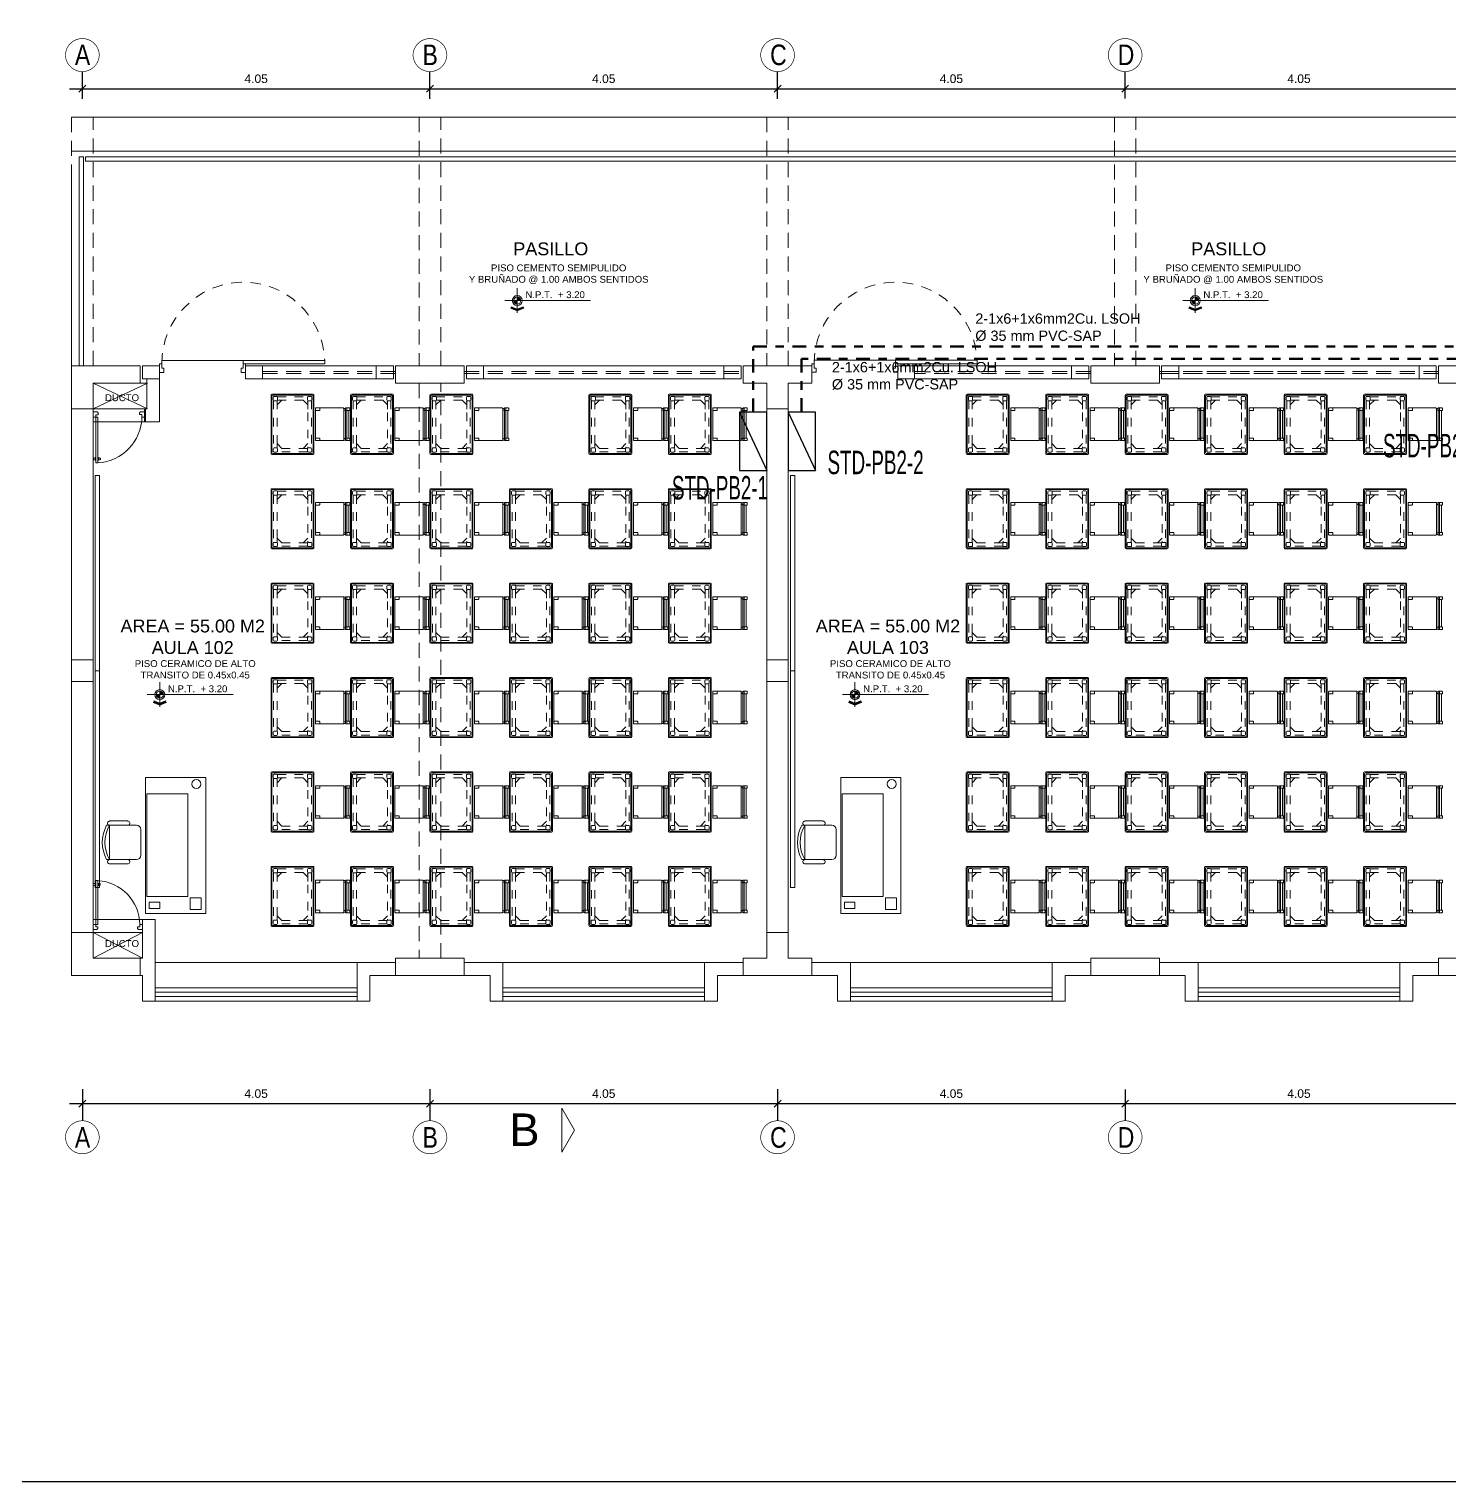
# Model space of a CAD drawing. Header units: millimetres. Extents: x 3354 to 3637, y 1117 to 1358.
# Drawn here: x 3433.26 to 3449.8, y 1209.98 to 1226.9 of the extents above; entities that cross this region are included whole.
import ezdxf

# ---------------------------------------------------------------- set-up
doc = ezdxf.new("R2010")
doc.units = ezdxf.units.MM
for name, pattern in [('ACAD_ISO03W100', [30, 12, -18]), ('ACAD_ISO07W100', [3, 0, -3]), ('DASHDOT2', [12.7, 6.35, -3.175, 0, -3.175]), ('DASHED2', [0.375, 0.25, -0.125]), ('TRAZOS2', [0.225, 0.15, -0.075])]:
    doc.linetypes.add(name, pattern=pattern)
for name, color, linetype, lineweight in [('ALIMENTADORES', 43, 'DASHDOT2', 50), ('CASCO', 252, 'Continuous', 9), ('MUEBLES ACTUAL', 35, 'Continuous', 5), ('MURO', 7, 'Continuous', 20), ('TABLERO', 122, 'Continuous', 25)]:
    doc.layers.add(name, color=color, linetype=linetype, lineweight=lineweight)
doc.layers.add('Efec-muebles', color=7, linetype='Continuous', lineweight=13, true_color=0x85826f)
doc.styles.add('1', font='arial.ttf')
doc.styles.add('2-SIETE', font='ARIALN.TTF', dxfattribs={"height": 0.07})
doc.styles.add('MARIA', font='arial.ttf', dxfattribs={"height": 0.12})
doc.styles.add('romans.shx', font='arial.ttf')
doc.styles.get("Standard").update_dxf_attribs({"font": 'arial.ttf'})
doc.styles.add('style1', font='arial.ttf')
doc.styles.add('style2', font='arial.ttf')
doc.dimstyles.new('Esc  1  50', dxfattribs={"dimtxt": 0.1, "dimasz": 0.08, "dimexe": 0.2, "dimexo": 0.15, "dimgap": 0.065, "dimtad": 1, "dimzin": 4, "dimdsep": 46, "dimtxsty": 'Standard', "dimblk": 'OBLIQUE', "dimcen": 0.12, "dimdle": 0.15, "dimadec": 0, "dimazin": 0, "dimtfac": 1, "dimtix": 1, "dimtmove": 0, "dimatfit": 3, "dimldrblk": 'OBLIQUE', "dimfxl": 1, "dimarcsym": 0})

# ---------------------------------------------------------------- blocks, each defined once
blk = doc.blocks.new('_Oblique')
at = {"color": 0, "linetype": 'ByBlock', "lineweight": -2}
blk.add_line((-0.5, -0.5), (0.5, 0.5), dxfattribs=at)
blk = doc.blocks.new('*D179')
at = {"layer": 'CASCO', "color": 0, "lineweight": -2, "transparency": 16777216}
for p, q in [((3433.876, 1214.553), (3433.876, 1214.185)), ((3437.926, 1214.553), (3437.926, 1214.185)), ((3433.726, 1214.385), (3438.076, 1214.385))]:
    blk.add_line(p, q, dxfattribs=at)
at = {"layer": 'Defpoints', "color": 0, "transparency": 16777216}
for p in [(3433.876, 1214.703), (3437.926, 1214.703), (3437.926, 1214.385)]:
    blk.add_point(p, dxfattribs=at)
at = {"layer": 'CASCO', "color": 0, "lineweight": -2, "transparency": 16777216, "xscale": 0.08, "yscale": 0.08, "zscale": 0.08, "rotation": 180}
blk.add_blockref('_Oblique', (3433.876, 1214.385), dxfattribs=at)
at = {"layer": 'CASCO', "color": 0, "lineweight": -2, "transparency": 16777216, "xscale": 0.08, "yscale": 0.08, "zscale": 0.08}
blk.add_blockref('_Oblique', (3437.926, 1214.385), dxfattribs=at)
at = {"layer": 'CASCO', "color": 0, "transparency": 16777216, "insert": (3435.901, 1214.501), "char_height": 0.1, "attachment_point": 5}
blk.add_mtext('4.05', dxfattribs=at)
blk = doc.blocks.new('*D180')
at = {"layer": 'CASCO', "color": 0, "lineweight": -2, "transparency": 16777216}
for p, q in [((3437.926, 1214.553), (3437.926, 1214.185)), ((3441.976, 1214.553), (3441.976, 1214.185)), ((3437.776, 1214.385), (3442.126, 1214.385))]:
    blk.add_line(p, q, dxfattribs=at)
at = {"layer": 'Defpoints', "color": 0, "transparency": 16777216}
for p in [(3437.926, 1214.703), (3441.976, 1214.703), (3441.976, 1214.385)]:
    blk.add_point(p, dxfattribs=at)
at = {"layer": 'CASCO', "color": 0, "lineweight": -2, "transparency": 16777216, "xscale": 0.08, "yscale": 0.08, "zscale": 0.08, "rotation": 180}
blk.add_blockref('_Oblique', (3437.926, 1214.385), dxfattribs=at)
at = {"layer": 'CASCO', "color": 0, "lineweight": -2, "transparency": 16777216, "xscale": 0.08, "yscale": 0.08, "zscale": 0.08}
blk.add_blockref('_Oblique', (3441.976, 1214.385), dxfattribs=at)
at = {"layer": 'CASCO', "color": 0, "transparency": 16777216, "insert": (3439.951, 1214.501), "char_height": 0.1, "attachment_point": 5}
blk.add_mtext('4.05', dxfattribs=at)
blk = doc.blocks.new('*D181')
at = {"layer": 'CASCO', "color": 0, "lineweight": -2, "transparency": 16777216}
for p, q in [((3441.976, 1214.553), (3441.976, 1214.185)), ((3446.026, 1214.548), (3446.026, 1214.185)), ((3441.826, 1214.385), (3446.176, 1214.385))]:
    blk.add_line(p, q, dxfattribs=at)
at = {"layer": 'Defpoints', "color": 0, "transparency": 16777216}
for p in [(3441.976, 1214.703), (3446.026, 1214.698), (3446.026, 1214.385)]:
    blk.add_point(p, dxfattribs=at)
at = {"layer": 'CASCO', "color": 0, "lineweight": -2, "transparency": 16777216, "xscale": 0.08, "yscale": 0.08, "zscale": 0.08, "rotation": 180}
blk.add_blockref('_Oblique', (3441.976, 1214.385), dxfattribs=at)
at = {"layer": 'CASCO', "color": 0, "lineweight": -2, "transparency": 16777216, "xscale": 0.08, "yscale": 0.08, "zscale": 0.08}
blk.add_blockref('_Oblique', (3446.026, 1214.385), dxfattribs=at)
at = {"layer": 'CASCO', "color": 0, "transparency": 16777216, "insert": (3444.001, 1214.501), "char_height": 0.1, "attachment_point": 5}
blk.add_mtext('4.05', dxfattribs=at)
blk = doc.blocks.new('*D182')
at = {"layer": 'CASCO', "color": 0, "lineweight": -2, "transparency": 16777216}
for p, q in [((3446.026, 1214.548), (3446.026, 1214.185)), ((3450.076, 1214.553), (3450.076, 1214.185)), ((3445.876, 1214.385), (3450.226, 1214.385))]:
    blk.add_line(p, q, dxfattribs=at)
at = {"layer": 'Defpoints', "color": 0, "transparency": 16777216}
for p in [(3446.026, 1214.698), (3450.076, 1214.703), (3450.076, 1214.385)]:
    blk.add_point(p, dxfattribs=at)
at = {"layer": 'CASCO', "color": 0, "lineweight": -2, "transparency": 16777216, "xscale": 0.08, "yscale": 0.08, "zscale": 0.08, "rotation": 180}
blk.add_blockref('_Oblique', (3446.026, 1214.385), dxfattribs=at)
at = {"layer": 'CASCO', "color": 0, "lineweight": -2, "transparency": 16777216, "xscale": 0.08, "yscale": 0.08, "zscale": 0.08}
blk.add_blockref('_Oblique', (3450.076, 1214.385), dxfattribs=at)
at = {"layer": 'CASCO', "color": 0, "transparency": 16777216, "insert": (3448.051, 1214.501), "char_height": 0.1, "attachment_point": 5}
blk.add_mtext('4.05', dxfattribs=at)
blk = doc.blocks.new('*D191')
at = {"layer": 'CASCO', "color": 0, "lineweight": -2, "transparency": 16777216}
for p, q in [((3433.876, 1226.088), (3433.876, 1226.407)), ((3437.926, 1226.088), (3437.926, 1226.407)), ((3433.726, 1226.207), (3438.076, 1226.207))]:
    blk.add_line(p, q, dxfattribs=at)
at = {"layer": 'Defpoints', "color": 0, "transparency": 16777216}
for p in [(3437.926, 1226.207), (3433.876, 1225.938), (3437.926, 1225.938)]:
    blk.add_point(p, dxfattribs=at)
at = {"layer": 'CASCO', "color": 0, "lineweight": -2, "transparency": 16777216, "xscale": 0.08, "yscale": 0.08, "zscale": 0.08, "rotation": 180}
blk.add_blockref('_Oblique', (3433.876, 1226.207), dxfattribs=at)
at = {"layer": 'CASCO', "color": 0, "lineweight": -2, "transparency": 16777216, "xscale": 0.08, "yscale": 0.08, "zscale": 0.08}
blk.add_blockref('_Oblique', (3437.926, 1226.207), dxfattribs=at)
at = {"layer": 'CASCO', "color": 0, "transparency": 16777216, "insert": (3435.901, 1226.323), "char_height": 0.1, "attachment_point": 5}
blk.add_mtext('4.05', dxfattribs=at)
blk = doc.blocks.new('*D192')
at = {"layer": 'CASCO', "color": 0, "lineweight": -2, "transparency": 16777216}
for p, q in [((3437.926, 1226.088), (3437.926, 1226.407)), ((3441.976, 1226.088), (3441.976, 1226.407)), ((3437.776, 1226.207), (3442.126, 1226.207))]:
    blk.add_line(p, q, dxfattribs=at)
at = {"layer": 'Defpoints', "color": 0, "transparency": 16777216}
for p in [(3441.976, 1226.207), (3437.926, 1225.938), (3441.976, 1225.938)]:
    blk.add_point(p, dxfattribs=at)
at = {"layer": 'CASCO', "color": 0, "lineweight": -2, "transparency": 16777216, "xscale": 0.08, "yscale": 0.08, "zscale": 0.08, "rotation": 180}
blk.add_blockref('_Oblique', (3437.926, 1226.207), dxfattribs=at)
at = {"layer": 'CASCO', "color": 0, "lineweight": -2, "transparency": 16777216, "xscale": 0.08, "yscale": 0.08, "zscale": 0.08}
blk.add_blockref('_Oblique', (3441.976, 1226.207), dxfattribs=at)
at = {"layer": 'CASCO', "color": 0, "transparency": 16777216, "insert": (3439.951, 1226.323), "char_height": 0.1, "attachment_point": 5}
blk.add_mtext('4.05', dxfattribs=at)
blk = doc.blocks.new('*D193')
at = {"layer": 'CASCO', "color": 0, "lineweight": -2, "transparency": 16777216}
for p, q in [((3441.976, 1226.088), (3441.976, 1226.407)), ((3446.026, 1226.093), (3446.026, 1226.407)), ((3441.826, 1226.207), (3446.176, 1226.207))]:
    blk.add_line(p, q, dxfattribs=at)
at = {"layer": 'Defpoints', "color": 0, "transparency": 16777216}
for p in [(3446.026, 1226.207), (3441.976, 1225.938), (3446.026, 1225.943)]:
    blk.add_point(p, dxfattribs=at)
at = {"layer": 'CASCO', "color": 0, "lineweight": -2, "transparency": 16777216, "xscale": 0.08, "yscale": 0.08, "zscale": 0.08, "rotation": 180}
blk.add_blockref('_Oblique', (3441.976, 1226.207), dxfattribs=at)
at = {"layer": 'CASCO', "color": 0, "lineweight": -2, "transparency": 16777216, "xscale": 0.08, "yscale": 0.08, "zscale": 0.08}
blk.add_blockref('_Oblique', (3446.026, 1226.207), dxfattribs=at)
at = {"layer": 'CASCO', "color": 0, "transparency": 16777216, "insert": (3444.001, 1226.323), "char_height": 0.1, "attachment_point": 5}
blk.add_mtext('4.05', dxfattribs=at)
blk = doc.blocks.new('*D194')
at = {"layer": 'CASCO', "color": 0, "lineweight": -2, "transparency": 16777216}
for p, q in [((3446.026, 1226.093), (3446.026, 1226.407)), ((3450.076, 1226.088), (3450.076, 1226.407)), ((3445.876, 1226.207), (3450.226, 1226.207))]:
    blk.add_line(p, q, dxfattribs=at)
at = {"layer": 'Defpoints', "color": 0, "transparency": 16777216}
for p in [(3450.076, 1226.207), (3446.026, 1225.943), (3450.076, 1225.938)]:
    blk.add_point(p, dxfattribs=at)
at = {"layer": 'CASCO', "color": 0, "lineweight": -2, "transparency": 16777216, "xscale": 0.08, "yscale": 0.08, "zscale": 0.08, "rotation": 180}
blk.add_blockref('_Oblique', (3446.026, 1226.207), dxfattribs=at)
at = {"layer": 'CASCO', "color": 0, "lineweight": -2, "transparency": 16777216, "xscale": 0.08, "yscale": 0.08, "zscale": 0.08}
blk.add_blockref('_Oblique', (3450.076, 1226.207), dxfattribs=at)
at = {"layer": 'CASCO', "color": 0, "transparency": 16777216, "insert": (3448.051, 1226.323), "char_height": 0.1, "attachment_point": 5}
blk.add_mtext('4.05', dxfattribs=at)
blk = doc.blocks.new('cgytutytry')
at = {"layer": 'CASCO'}
for p, q in [((-4.482, 891.175), (-4.487, 891.175)), ((-4.487, 891.175), (-4.487, 891.1)), ((-4.487, 891.1), (-4.487, 891.175)), ((-4.487, 891.175), (-4.482, 891.175)), ((-4.467, 891.08), (-4.487, 891.1)), ((-4.467, 891.08), (-4.487, 891.1)), ((-4.482, 891.18), (-4.482, 891.175)), ((-4.391, 891.18), (-4.482, 891.18)), ((-4.482, 891.175), (-4.482, 891.18)), ((-4.386, 891.126), (-4.432, 891.126)), ((-4.432, 891.126), (-4.432, 891.08)), ((-4.391, 891.18), (-4.391, 891.175)), ((-4.391, 891.18), (-4.391, 891.175)), ((-4.386, 891.175), (-4.391, 891.175)), ((-4.391, 891.175), (-4.386, 891.175)), ((-4.386, 891.175), (-4.386, 891.126)), ((-4.386, 891.175), (-4.386, 891.126)), ((-4.386, 891.085), (-4.386, 891.126)), ((-4.386, 891.126), (-3.497, 891.126)), ((-3.598, 891.132), (-3.598, 891.14)), ((-3.598, 891.14), (-3.594, 891.14)), ((-3.55, 891.132), (-3.598, 891.132)), ((-3.594, 891.155), (-3.589, 891.175)), ((-3.594, 891.14), (-3.594, 891.155)), ((-3.589, 891.175), (-3.559, 891.175)), ((-3.559, 891.175), (-3.554, 891.155)), ((-3.554, 891.155), (-3.554, 891.137)), ((-3.554, 891.137), (-3.55, 891.137)), ((-3.55, 891.137), (-3.55, 891.132)), ((-3.497, 891.126), (-3.497, 891.085)), ((-4.432, 891.08), (-4.467, 891.08)), ((-4.432, 891.08), (-4.467, 891.08)), ((-3.497, 891.085), (-4.386, 891.085)), ((-3.598, 891.075), (-3.598, 891.08)), ((-3.598, 891.08), (-3.55, 891.08)), ((-3.594, 891.075), (-3.598, 891.075)), ((-3.594, 891.057), (-3.594, 891.075)), ((-3.589, 891.037), (-3.594, 891.057)), ((-3.559, 891.037), (-3.589, 891.037)), ((-3.554, 891.057), (-3.559, 891.037)), ((-3.55, 891.075), (-3.554, 891.075)), ((-3.554, 891.075), (-3.554, 891.057)), ((-3.55, 891.08), (-3.55, 891.075)), ((-4.467, 890.281), (-4.487, 890.261)), ((-4.487, 890.261), (-4.467, 890.281)), ((-4.487, 890.261), (-4.487, 890.185)), ((-4.487, 890.185), (-4.487, 890.261)), ((-4.467, 890.281), (-4.433, 890.281)), ((-4.467, 890.281), (-4.433, 890.281)), ((-4.433, 890.281), (-4.433, 890.231)), ((-4.487, 890.185), (-4.482, 890.185)), ((-4.482, 890.185), (-4.487, 890.185)), ((-4.482, 890.185), (-4.482, 890.18)), ((-4.482, 890.18), (-4.482, 890.185)), ((-4.482, 890.18), (-4.391, 890.18)), ((-4.433, 890.231), (-4.386, 890.231)), ((-4.391, 890.185), (-4.386, 890.185)), ((-4.391, 890.185), (-4.391, 890.18)), ((-4.386, 890.185), (-4.391, 890.185)), ((-4.391, 890.185), (-4.391, 890.18)), ((-4.386, 890.231), (-4.386, 890.185)), ((-4.386, 890.231), (-4.386, 890.185))]:
    blk.add_line(p, q, dxfattribs=at)
for points in [[(-4.432, 891.08), (-4.432, 891.126), (-4.386, 891.126)], [(-4.386, 890.231), (-4.433, 890.231), (-4.433, 890.281)]]:
    blk.add_lwpolyline(points, dxfattribs=at)
for points in [[(-3.497, 891.126), (-3.497, 891.085), (-4.386, 891.085), (-4.386, 891.126)], [(-3.55, 891.132), (-3.55, 891.137), (-3.598, 891.137), (-3.598, 891.132)], [(-3.554, 891.14), (-3.554, 891.155), (-3.559, 891.175), (-3.589, 891.175), (-3.594, 891.155), (-3.594, 891.14)], [(-3.55, 891.08), (-3.55, 891.075), (-3.598, 891.075), (-3.598, 891.08)], [(-3.554, 891.071), (-3.554, 891.057), (-3.559, 891.037), (-3.589, 891.037), (-3.594, 891.057), (-3.594, 891.071)]]:
    blk.add_lwpolyline(points, close=True, dxfattribs=at)
blk.add_arc((-4.408, 891.143), 0.913, 271.3362, 356.359, dxfattribs=at)
blk = doc.blocks.new('dtyrdyt')
at = {"layer": 'CASCO'}
blk.add_hatch(color=256, dxfattribs=at).paths.add_polyline_path([(850.126, 424.839), (850.057, 424.867), (850.049, 424.849), (850.126, 424.818), (850.202, 424.849), (850.194, 424.867)])
h = blk.add_hatch(color=256, dxfattribs=at)
h.paths.add_polyline_path([(850.126, 424.939), (850.167, 424.939, 0.414214), (850.126, 424.98)])
h.paths.add_polyline_path([(850.126, 424.898), (850.126, 424.939), (850.084, 424.939, 0.414214)])
for p, q in [((850.126, 424.939), (850.126, 425.084)), ((849.981, 424.939), (850.981, 424.939)), ((850.126, 424.818), (850.049, 424.849)), ((850.126, 424.839), (850.057, 424.867)), ((850.126, 424.939), (850.126, 424.795)), ((850.126, 424.839), (850.194, 424.867)), ((850.126, 424.818), (850.202, 424.849)), ((850.202, 424.849), (850.194, 424.867))]:
    blk.add_line(p, q, dxfattribs=at)
for radius in [0.0578, 0.0413]:
    blk.add_circle((850.126, 424.939), radius, dxfattribs=at)
blk = doc.blocks.new('THT')
for p, q in [((-1.074, 0.413), (-1.014, 0.413)), ((-1.074, 0.293), (-1.074, 0.413)), ((-1.014, 0.413), (-1.014, 0.353)), ((0.126, 0.413), (0.066, 0.413)), ((0.066, 0.413), (0.066, 0.353)), ((0.126, 0.293), (0.126, 0.413)), ((-1.044, 0.293), (-1.074, 0.293)), ((-1.044, 0.353), (-1.044, 0.293)), ((-1.014, 0.353), (-1.044, 0.353)), ((0.096, 0.245), (-1.044, 0.245)), ((0.066, 0.353), (0.096, 0.353)), ((0.096, 0.353), (0.096, 0.293)), ((0.096, 0.293), (0.126, 0.293)), ((0.096, 0.293), (0.096, 0.245)), ((1.236, 0.293), (0.096, 0.293)), ((0.096, 0.245), (1.236, 0.245)), ((1.236, 0.245), (1.236, 0.293))]:
    blk.add_line(p, q)
at = {"linetype": 'TRAZOS2'}
blk.add_arc((0.096, 0.293), 1.14, 180, 357.5868, dxfattribs=at)
blk = doc.blocks.new('silla 01')
at = {"layer": 'Efec-muebles'}
for p, q in [((3688.676, 1239.913), (3688.676, 1240.263)), ((3689.076, 1240.263), (3689.076, 1239.913)), ((3688.626, 1240.013), (3688.626, 1240.228)), ((3688.676, 1240.228), (3689.076, 1240.228)), ((3689.126, 1240.013), (3689.126, 1240.228)), ((3688.676, 1239.913), (3688.676, 1240.013)), ((3689.026, 1239.863), (3688.726, 1239.863))]:
    blk.add_line(p, q, dxfattribs=at)
for centre, radius, start, end in [((3688.876, 1239.889), 0.424, 61.8371, 118.1629), ((3688.876, 1239.889), 0.394, 59.4733, 120.5267), ((3688.652, 1240.225), 0.0256, 16.274, 186.9691), ((3689.101, 1240.225), 0.0256, 353.0309, 163.726), ((3688.652, 1240.016), 0.0256, 173.0309, 343.726), ((3688.726, 1239.913), 0.05, 180, 270), ((3689.026, 1239.913), 0.05, 270, 0), ((3689.101, 1240.016), 0.0256, 196.274, 6.9691)]:
    blk.add_arc(centre, radius, start, end, dxfattribs=at)
blk = doc.blocks.new('messsa')
at = {"layer": 'Efec-muebles'}
for p, q in [((3688.12, 1239.808), (3689.705, 1239.808)), ((3688.12, 1239.108), (3688.12, 1239.808)), ((3689.705, 1239.808), (3689.705, 1239.108)), ((3689.705, 1239.108), (3688.12, 1239.108))]:
    blk.add_line(p, q, dxfattribs=at)
for points in [[(3688.311, 1239.316), (3688.311, 1239.793), (3689.504, 1239.793), (3689.504, 1239.316)], [(3689.57, 1239.643), (3689.57, 1239.765), (3689.644, 1239.765), (3689.644, 1239.643)], [(3689.523, 1239.16), (3689.523, 1239.288), (3689.657, 1239.288), (3689.657, 1239.16)]]:
    blk.add_lwpolyline(points, close=True, dxfattribs=at)
blk.add_circle((3688.196, 1239.216), 0.053, dxfattribs=at)
blk = doc.blocks.new('SDGFDG DF')
at = {"layer": 'Efec-muebles', "lineweight": 18}
for p, q in [((1023.944, 2860.299), (1024.424, 2860.299)), ((1023.934, 2860.289), (1023.934, 2859.609)), ((1023.944, 2860.279), (1023.944, 2859.619)), ((1023.954, 2860.289), (1024.414, 2860.289)), ((1023.959, 2860.264), (1023.959, 2860.234)), ((1023.969, 2860.274), (1023.999, 2860.274)), ((1023.969, 2860.224), (1023.999, 2860.224)), ((1024.009, 2860.264), (1024.009, 2860.234)), ((1024.359, 2860.264), (1024.359, 2860.234)), ((1024.369, 2860.274), (1024.399, 2860.274)), ((1024.369, 2860.224), (1024.399, 2860.224)), ((1024.409, 2860.264), (1024.409, 2860.234)), ((1024.424, 2860.279), (1024.424, 2859.619)), ((1024.434, 2860.289), (1024.434, 2859.609)), ((1023.959, 2859.664), (1023.959, 2859.634)), ((1023.999, 2859.674), (1023.969, 2859.674)), ((1023.999, 2859.624), (1023.969, 2859.624)), ((1024.009, 2859.664), (1024.009, 2859.634)), ((1024.359, 2859.664), (1024.359, 2859.634)), ((1024.399, 2859.674), (1024.369, 2859.674)), ((1024.399, 2859.624), (1024.369, 2859.624)), ((1024.409, 2859.664), (1024.409, 2859.634)), ((1024.424, 2859.599), (1023.944, 2859.599)), ((1024.414, 2859.609), (1023.954, 2859.609))]:
    blk.add_line(p, q, dxfattribs=at)
at = {"layer": 'Efec-muebles', "linetype": 'ACAD_ISO03W100', "lineweight": 18, "ltscale": 0.00105}
for p, q in [((1023.964, 2860.224), (1023.964, 2859.674)), ((1024.059, 2860.229), (1024.004, 2860.174)), ((1024.004, 2860.224), (1024.004, 2859.674)), ((1024.004, 2860.224), (1024.004, 2860.174)), ((1024.009, 2860.269), (1024.36, 2860.269)), ((1024.009, 2860.229), (1024.36, 2860.229)), ((1024.009, 2860.229), (1024.059, 2860.229)), ((1024.309, 2860.229), (1024.364, 2860.174)), ((1024.364, 2860.225), (1024.364, 2860.111)), ((1024.404, 2860.225), (1024.404, 2859.674)), ((1024.364, 2860.086), (1024.364, 2859.674)), ((1024.059, 2859.669), (1024.004, 2859.724)), ((1024.004, 2859.674), (1024.004, 2859.724)), ((1024.359, 2859.669), (1024.009, 2859.669)), ((1024.359, 2859.629), (1024.009, 2859.629)), ((1024.309, 2859.669), (1024.364, 2859.724))]:
    blk.add_line(p, q, dxfattribs=at)
at = {"layer": 'Efec-muebles', "lineweight": 18, "ltscale": 0.5}
for p, q in [((1024.452, 2860.134), (1024.452, 2859.764)), ((1024.777, 2860.139), (1024.457, 2860.139)), ((1024.502, 2860.139), (1024.502, 2860.114)), ((1024.782, 2859.764), (1024.782, 2860.134)), ((1024.802, 2860.134), (1024.782, 2860.134)), ((1024.802, 2859.764), (1024.802, 2860.134)), ((1024.847, 2860.139), (1024.807, 2860.139)), ((1024.817, 2859.759), (1024.817, 2860.139)), ((1024.852, 2860.114), (1024.852, 2860.134)), ((1024.497, 2860.109), (1024.457, 2860.109)), ((1024.802, 2860.114), (1024.782, 2860.114)), ((1024.847, 2860.109), (1024.807, 2860.109)), ((1024.842, 2859.789), (1024.842, 2860.109)), ((1024.457, 2859.789), (1024.497, 2859.789)), ((1024.807, 2859.789), (1024.847, 2859.789)), ((1024.457, 2859.759), (1024.777, 2859.759)), ((1024.502, 2859.784), (1024.502, 2859.764)), ((1024.782, 2859.784), (1024.802, 2859.784)), ((1024.782, 2859.764), (1024.802, 2859.764)), ((1024.807, 2859.759), (1024.847, 2859.759)), ((1024.852, 2859.764), (1024.852, 2859.784))]:
    blk.add_line(p, q, dxfattribs=at)
at = {"layer": 'Efec-muebles', "lineweight": 18}
for centre, start, end in [((1023.944, 2860.289), 90, 180), ((1024.424, 2860.289), 0, 90), ((1023.954, 2860.279), 90, 180), ((1023.969, 2860.264), 90, 180), ((1023.969, 2860.234), 180, 270), ((1023.999, 2860.264), 0, 90), ((1023.999, 2860.234), 270, 0), ((1024.369, 2860.264), 90, 180), ((1024.369, 2860.234), 180, 270), ((1024.399, 2860.264), 0, 90), ((1024.399, 2860.234), 270, 0), ((1024.414, 2860.279), 0, 90), ((1023.954, 2859.619), 180, 270), ((1023.969, 2859.664), 90, 180), ((1023.969, 2859.634), 180, 270), ((1023.999, 2859.664), 360, 90), ((1023.999, 2859.634), 270, 0), ((1024.369, 2859.664), 90, 180), ((1024.369, 2859.634), 180, 270), ((1024.399, 2859.664), 360, 90), ((1024.399, 2859.634), 270, 0), ((1024.414, 2859.619), 270, 0), ((1023.944, 2859.609), 180, 270), ((1024.424, 2859.609), 270, 0)]:
    blk.add_arc(centre, 0.01, start, end, dxfattribs=at)
at = {"layer": 'Efec-muebles', "lineweight": 18, "ltscale": 0.5}
for centre, start, end in [((1024.457, 2860.134), 90, 180), ((1024.777, 2860.134), 0, 90), ((1024.807, 2860.134), 90, 180), ((1024.847, 2860.134), 0, 90), ((1024.457, 2860.114), 180, 270), ((1024.497, 2860.114), 270, 0), ((1024.807, 2860.114), 180, 270), ((1024.847, 2860.114), 270, 0), ((1024.457, 2859.784), 90, 180), ((1024.497, 2859.784), 0, 90), ((1024.807, 2859.784), 90, 180), ((1024.847, 2859.784), 0, 90), ((1024.457, 2859.764), 180, 270), ((1024.497, 2859.764), 270, 0), ((1024.777, 2859.764), 270, 0), ((1024.807, 2859.764), 180, 270), ((1024.847, 2859.764), 270, 0)]:
    blk.add_arc(centre, 0.005, start, end, dxfattribs=at)
at = {"layer": 'MUEBLES ACTUAL', "linetype": 'ACAD_ISO07W100', "lineweight": 5, "ltscale": 0.002}
for p, q in [((1024.349, 2860.194), (1024.344, 2860.194)), ((1024.361, 2860.209), (1024.357, 2860.209))]:
    blk.add_line(p, q, dxfattribs=at)
blk = doc.blocks.new('D')
at = {"layer": 'TABLERO'}
blk.add_line((3390.514, 1173.454), (3390.831, 1172.773), dxfattribs=at)
blk.add_lwpolyline([(3390.514, 1173.454), (3390.514, 1172.773), (3390.831, 1172.773), (3390.831, 1173.454)], close=True, dxfattribs=at)

msp = doc.modelspace()

# ---------------------------------------------------------------- linework, layer by layer
at = {"ltscale": 2}
msp.add_lwpolyline([(3416.769, 1242.937), (3462.641, 1242.937), (3462.641, 1209.977), (3416.769, 1209.977)], close=True, dxfattribs=at)
at = {"layer": 'ALIMENTADORES', "ltscale": 0.025}
for points in [[(3441.692, 1222.441), (3441.692, 1223.206), (3455.901, 1223.206)], [(3455.895, 1223.06), (3442.255, 1223.06), (3442.255, 1222.441)]]:
    msp.add_lwpolyline(points, dxfattribs=at)
at = {"layer": 'CASCO', "lineweight": 0}
msp.add_line((3433.751, 1225.181), (3433.751, 1222.978), dxfattribs=at)
at = {"layer": 'CASCO', "lineweight": 5}
for p, q in [((3434.001, 1222.478), (3434.636, 1222.778)), ((3434.001, 1222.778), (3434.636, 1222.478)), ((3434.551, 1222.778), (3434.636, 1222.778)), ((3434.001, 1216.378), (3434.576, 1216.078)), ((3434.001, 1216.078), (3434.576, 1216.378))]:
    msp.add_line(p, q, dxfattribs=at)
at = {"layer": 'CASCO', "lineweight": 0, "ltscale": 0.5}
for p, q in [((3437.076, 1216.028), (3434.726, 1216.028)), ((3441.576, 1216.028), (3438.776, 1216.028)), ((3445.176, 1216.028), (3442.826, 1216.028)), ((3446.876, 1216.028), (3449.226, 1216.028))]:
    msp.add_line(p, q, dxfattribs=at)
at = {"layer": 'CASCO', "ltscale": 2}
for p, q in [((3434.726, 1215.732), (3437.076, 1215.732)), ((3438.776, 1215.732), (3441.126, 1215.732)), ((3442.826, 1215.732), (3445.176, 1215.732)), ((3446.876, 1215.732), (3449.226, 1215.732)), ((3434.726, 1215.578), (3437.076, 1215.578)), ((3441.126, 1215.578), (3438.776, 1215.578)), ((3445.176, 1215.578), (3442.826, 1215.578)), ((3449.226, 1215.578), (3446.876, 1215.578))]:
    msp.add_line(p, q, dxfattribs=at)
at = {"layer": 'CASCO', "ltscale": 2, "const_width": 0.0076}
for points in [[(3434.073, 1226.604, 0.951688), (3433.679, 1226.604, 1)], [(3438.123, 1226.604, 0.951688), (3437.729, 1226.604, 1)], [(3442.173, 1226.604, 0.951688), (3441.779, 1226.604, 1)], [(3446.223, 1226.604, 0.951688), (3445.829, 1226.604, 1)], [(3434.073, 1213.988, -0.951688), (3433.679, 1213.988, -1)], [(3438.123, 1213.988, -0.951688), (3437.729, 1213.988, -1)], [(3442.173, 1213.988, -0.951688), (3441.779, 1213.988, -1)], [(3446.223, 1213.988, -0.951688), (3445.829, 1213.988, -1)]]:
    msp.add_lwpolyline(points, format="xyb", close=True, dxfattribs=at)
at = {"layer": 'CASCO', "linetype": 'DASHED2', "ltscale": 0.7}
for points in [[(3433.751, 1225.876), (3433.751, 1222.978), (3434.001, 1222.978), (3434.001, 1225.876)], [(3437.801, 1225.876), (3437.801, 1222.978), (3438.051, 1222.978), (3438.051, 1225.876)], [(3441.851, 1225.876), (3441.851, 1222.978), (3442.101, 1222.978), (3442.101, 1225.876)], [(3445.901, 1225.876), (3445.901, 1222.978), (3446.151, 1222.978), (3446.151, 1225.876)], [(3437.526, 1222.913), (3435.976, 1222.913)], [(3437.526, 1222.89), (3435.976, 1222.89)], [(3438.326, 1222.913), (3441.576, 1222.913)], [(3438.326, 1222.89), (3441.576, 1222.89)], [(3445.626, 1222.913), (3443.572, 1222.913)], [(3445.626, 1222.89), (3443.572, 1222.89)], [(3446.426, 1222.913), (3448.479, 1222.913)], [(3449.676, 1222.913), (3446.426, 1222.913)], [(3446.426, 1222.89), (3448.479, 1222.89)], [(3449.676, 1222.89), (3446.426, 1222.89)]]:
    msp.add_lwpolyline(points, dxfattribs=at)
at = {"layer": 'CASCO', "lineweight": 0, "ltscale": 0.5}
msp.add_lwpolyline([(3433.751, 1225.876), (3433.751, 1225.876), (3458.301, 1225.876), (3458.301, 1225.478)], dxfattribs=at)
at = {"layer": 'CASCO', "lineweight": 0}
msp.add_lwpolyline([(3458.301, 1225.478), (3458.301, 1225.478), (3433.751, 1225.478), (3433.751, 1225.478)], dxfattribs=at)
for points in [[(3433.839, 1222.978), (3433.889, 1222.978), (3433.889, 1225.412), (3433.839, 1225.412)], [(3458.126, 1225.362), (3458.126, 1225.412), (3433.911, 1225.412), (3433.911, 1225.362)]]:
    msp.add_lwpolyline(points, close=True, dxfattribs=at)
at = {"layer": 'CASCO'}
for points in [[(3434.551, 1222.978), (3433.751, 1222.978), (3433.751, 1222.478), (3434.001, 1222.478), (3434.001, 1222.778), (3434.551, 1222.778), (3434.551, 1222.978)], [(3437.526, 1222.978), (3437.526, 1222.778), (3438.326, 1222.778), (3438.326, 1222.978), (3437.526, 1222.978)], [(3445.626, 1222.978), (3445.626, 1222.778), (3446.426, 1222.778), (3446.426, 1222.978), (3445.626, 1222.978)], [(3434.551, 1215.878), (3433.751, 1215.878), (3433.751, 1216.378), (3434.001, 1216.378), (3434.001, 1216.078), (3434.551, 1216.078), (3434.551, 1215.878)], [(3437.526, 1216.078), (3437.526, 1215.878), (3438.326, 1215.878), (3438.326, 1216.078), (3437.526, 1216.078)], [(3445.626, 1216.078), (3445.626, 1215.878), (3446.426, 1215.878), (3446.426, 1216.078), (3445.626, 1216.078)], [(3437.076, 1215.632), (3434.726, 1215.632), (3434.726, 1215.682), (3437.076, 1215.682), (3437.076, 1215.632)], [(3438.776, 1215.632), (3441.126, 1215.632), (3441.126, 1215.682), (3438.776, 1215.682), (3438.776, 1215.632)], [(3442.826, 1215.632), (3445.176, 1215.632), (3445.176, 1215.682), (3442.826, 1215.682), (3442.826, 1215.632)], [(3446.876, 1215.632), (3449.226, 1215.632), (3449.226, 1215.682), (3446.876, 1215.682), (3446.876, 1215.632)], [(3439.464, 1214.333), (3439.464, 1213.82), (3439.61, 1214.077), (3439.464, 1214.333)]]:
    msp.add_lwpolyline(points, dxfattribs=at)
for points in [[(3434.776, 1222.978), (3434.576, 1222.978), (3434.576, 1222.828), (3434.776, 1222.828)], [(3435.776, 1222.978), (3435.976, 1222.978), (3435.976, 1222.828), (3435.776, 1222.828)], [(3437.301, 1222.978), (3437.501, 1222.978), (3437.501, 1222.828), (3437.301, 1222.828)], [(3438.551, 1222.978), (3438.351, 1222.978), (3438.351, 1222.828), (3438.551, 1222.828)], [(3441.351, 1222.978), (3441.551, 1222.978), (3441.551, 1222.828), (3441.351, 1222.828)], [(3441.576, 1222.778), (3441.851, 1222.778), (3441.851, 1222.478), (3442.101, 1222.478), (3442.101, 1222.778), (3442.376, 1222.778), (3442.376, 1222.978), (3442.101, 1222.978), (3441.851, 1222.978), (3441.576, 1222.978)], [(3443.376, 1222.978), (3443.572, 1222.978), (3443.572, 1222.828), (3443.376, 1222.828)], [(3445.401, 1222.978), (3445.601, 1222.978), (3445.601, 1222.828), (3445.401, 1222.828)], [(3446.651, 1222.978), (3446.451, 1222.978), (3446.451, 1222.828), (3446.651, 1222.828)], [(3449.451, 1222.978), (3449.651, 1222.978), (3449.651, 1222.828), (3449.451, 1222.828)], [(3449.676, 1222.778), (3449.951, 1222.778), (3449.951, 1222.478), (3450.201, 1222.478), (3450.201, 1222.778), (3450.476, 1222.778), (3450.476, 1222.978), (3450.201, 1222.978), (3449.951, 1222.978), (3449.676, 1222.978)], [(3434.001, 1219.553), (3433.751, 1219.553), (3433.751, 1222.478), (3434.001, 1222.478)], [(3434.026, 1219.428), (3434.026, 1221.703), (3434.076, 1221.703), (3434.076, 1219.428)], [(3442.126, 1219.428), (3442.126, 1221.703), (3442.176, 1221.703), (3442.176, 1219.428)], [(3434.001, 1219.303), (3434.001, 1219.553), (3433.751, 1219.553), (3433.751, 1219.303)], [(3442.101, 1219.303), (3442.101, 1219.553), (3441.851, 1219.553), (3441.851, 1219.303)], [(3433.751, 1216.378), (3434.001, 1216.378), (3434.001, 1219.303), (3433.751, 1219.303)], [(3434.026, 1219.428), (3434.026, 1216.903), (3434.076, 1216.903), (3434.076, 1219.428)], [(3441.851, 1219.303), (3442.101, 1219.303), (3442.101, 1216.378), (3441.851, 1216.378)], [(3442.126, 1219.428), (3442.126, 1216.903), (3442.176, 1216.903), (3442.176, 1219.428)], [(3441.576, 1216.078), (3441.851, 1216.078), (3441.851, 1216.378), (3442.101, 1216.378), (3442.101, 1216.078), (3442.376, 1216.078), (3442.376, 1215.878), (3442.376, 1215.878), (3441.576, 1215.878), (3441.576, 1215.878)], [(3449.676, 1216.078), (3449.951, 1216.078), (3449.951, 1216.378), (3450.201, 1216.378), (3450.201, 1216.078), (3450.476, 1216.078), (3450.476, 1215.878), (3450.476, 1215.878), (3449.676, 1215.878), (3449.676, 1215.878)]]:
    msp.add_lwpolyline(points, close=True, dxfattribs=at)
at = {"layer": 'CASCO', "ltscale": 2}
for points in [[(3434.776, 1222.828), (3434.776, 1222.328), (3434.601, 1222.328), (3434.601, 1222.478), (3434.626, 1222.478), (3434.626, 1222.828), (3434.776, 1222.828)], [(3434.726, 1216.528), (3434.726, 1215.578), (3434.576, 1215.578), (3434.576, 1215.878), (3434.551, 1215.878), (3434.551, 1216.078), (3434.576, 1216.078), (3434.576, 1216.378), (3434.576, 1216.378), (3434.576, 1216.528), (3434.726, 1216.528), (3434.726, 1216.528)], [(3445.326, 1216.028), (3445.626, 1216.028), (3445.626, 1215.878), (3445.326, 1215.878), (3445.326, 1215.578), (3445.176, 1215.578), (3445.176, 1216.028), (3445.176, 1216.028), (3445.326, 1216.028), (3445.326, 1216.028), (3445.326, 1216.028), (3445.326, 1216.028)]]:
    msp.add_lwpolyline(points, dxfattribs=at)
for points in [[(3435.976, 1222.978), (3435.976, 1222.828), (3437.301, 1222.828), (3437.301, 1222.978)], [(3441.351, 1222.978), (3441.351, 1222.828), (3438.551, 1222.828), (3438.551, 1222.978)], [(3443.572, 1222.978), (3443.572, 1222.828), (3445.401, 1222.828), (3445.401, 1222.978)], [(3446.651, 1222.978), (3446.651, 1222.828), (3449.451, 1222.828), (3449.451, 1222.978)], [(3442.101, 1219.553), (3442.101, 1222.478), (3441.851, 1222.478), (3441.851, 1221.528), (3441.851, 1221.528), (3441.851, 1221.378), (3441.851, 1221.378), (3441.851, 1219.553)], [(3437.076, 1215.578), (3437.226, 1215.578), (3437.226, 1215.878), (3437.526, 1215.878), (3437.526, 1216.028), (3437.076, 1216.028)], [(3438.776, 1215.578), (3438.626, 1215.578), (3438.626, 1215.878), (3438.326, 1215.878), (3438.326, 1216.028), (3438.776, 1216.028)], [(3441.576, 1215.878), (3441.276, 1215.878), (3441.276, 1215.578), (3441.126, 1215.578), (3441.126, 1216.028), (3441.576, 1216.028)], [(3442.826, 1215.578), (3442.676, 1215.578), (3442.676, 1215.878), (3442.376, 1215.878), (3442.376, 1216.028), (3442.826, 1216.028)], [(3446.876, 1215.578), (3446.726, 1215.578), (3446.726, 1215.878), (3446.426, 1215.878), (3446.426, 1216.028), (3446.876, 1216.028)], [(3449.676, 1215.878), (3449.376, 1215.878), (3449.376, 1215.578), (3449.226, 1215.578), (3449.226, 1216.028), (3449.676, 1216.028)]]:
    msp.add_lwpolyline(points, close=True, dxfattribs=at)
at = {"layer": 'CASCO', "linetype": 'DASHED2', "ltscale": 0.7}
msp.add_lwpolyline([(3437.801, 1216.078), (3438.051, 1216.078), (3438.051, 1222.778), (3437.801, 1222.778)], close=True, dxfattribs=at)
at = {"layer": 'CASCO', "lineweight": 5}
for points in [[(3434.611, 1222.328), (3434.001, 1222.328), (3434.001, 1222.478), (3434.611, 1222.478)], [(3434.576, 1216.528), (3434.001, 1216.528), (3434.001, 1216.378), (3434.576, 1216.378)]]:
    msp.add_lwpolyline(points, close=True, dxfattribs=at)
at = {"layer": 'CASCO', "lineweight": 0, "ltscale": 0.5}
msp.add_lwpolyline([(3441.851, 1216.378), (3442.101, 1216.378), (3442.101, 1222.478), (3441.851, 1222.478)], close=True, dxfattribs=at)

# ---------------------------------------------------------------- block references
for p in [(51.019, 48.987), (51.587, 48.987)]:
    msp.add_blockref('D', p)
at = {"layer": 'CASCO', "xscale": -0.833352957778536, "yscale": 0.833352957778536, "zscale": 0.833352957778536, "rotation": 180}
for p in [(3435.671, 1223.247), (3443.271, 1223.248)]:
    msp.add_blockref('THT', p, dxfattribs=at)
at = {"layer": 'CASCO'}
for p in [(2588.817, 798.801), (2596.716, 798.801), (2584.652, 794.21), (2592.752, 794.21)]:
    msp.add_blockref('dtyrdyt', p, dxfattribs=at)
at = {"layer": 'CASCO', "lineweight": 13, "rotation": 90}
for p, xscale, yscale, zscale in [((3968.709, 1219.751), -0.5999999999998181, 0.5999999999998181, 0.5999999999998181), ((3946.429, 1218.994), 0.5749999999988404, 0.5749999999988404, 0.5749999999988404)]:
    msp.add_blockref('cgytutytry', p, dxfattribs=dict(at, xscale=xscale, yscale=yscale, zscale=zscale))
at = {"layer": 'Efec-muebles'}
for p in [(2412.14, -1637.651), (2413.066, -1637.651), (2413.992, -1637.651), (2415.844, -1637.651), (2416.77, -1637.651), (2420.24, -1637.651), (2421.166, -1637.651), (2422.092, -1637.651), (2423.018, -1637.651), (2423.944, -1637.651), (2424.87, -1637.651), (2412.14, -1638.751), (2413.066, -1638.751), (2413.992, -1638.751), (2414.918, -1638.751), (2415.844, -1638.751), (2416.77, -1638.751), (2420.24, -1638.751), (2421.166, -1638.751), (2422.092, -1638.751), (2423.018, -1638.751), (2423.944, -1638.751), (2424.87, -1638.751), (2412.14, -1639.851), (2413.066, -1639.851), (2413.992, -1639.851), (2414.918, -1639.851), (2415.844, -1639.851), (2416.77, -1639.851), (2420.24, -1639.851), (2421.166, -1639.851), (2422.092, -1639.851), (2423.018, -1639.851), (2423.944, -1639.851), (2424.87, -1639.851), (2412.14, -1640.951), (2413.066, -1640.951), (2413.992, -1640.951), (2414.918, -1640.951), (2415.844, -1640.951), (2416.77, -1640.951), (2420.24, -1640.951), (2421.166, -1640.951), (2422.092, -1640.951), (2423.018, -1640.951), (2423.944, -1640.951), (2424.87, -1640.951), (2412.14, -1642.051), (2413.066, -1642.051), (2413.992, -1642.051), (2414.918, -1642.051), (2415.844, -1642.051), (2416.77, -1642.051), (2420.24, -1642.051), (2421.166, -1642.051), (2422.092, -1642.051), (2423.018, -1642.051), (2423.944, -1642.051), (2424.87, -1642.051), (2412.14, -1643.151), (2413.066, -1643.151), (2413.992, -1643.151), (2414.918, -1643.151), (2415.844, -1643.151), (2416.77, -1643.151), (2420.24, -1643.151), (2421.166, -1643.151), (2422.092, -1643.151), (2423.018, -1643.151), (2423.944, -1643.151), (2424.87, -1643.151)]:
    msp.add_blockref('SDGFDG DF', p, dxfattribs=at)
at = {"layer": 'Efec-muebles', "xscale": -1, "rotation": 90}
for name, p in [('messsa', (4674.421, 4906.303)), ('messsa', (4682.521, 4906.303)), ('silla 01', (4674.421, 4906.303)), ('silla 01', (4682.521, 4906.303))]:
    msp.add_blockref(name, p, dxfattribs=at)

# ---------------------------------------------------------------- texts
at = {"layer": 'CASCO', "style": 'style1', "width": 0.8}
for s, p in [('A', (3433.789, 1226.482)), ('B', (3437.839, 1226.482)), ('C', (3441.889, 1226.482)), ('D', (3445.939, 1226.482)), ('A', (3433.789, 1213.871)), ('B', (3437.839, 1213.871)), ('C', (3441.889, 1213.871)), ('D', (3445.939, 1213.871))]:
    msp.add_text(s, height=0.24, dxfattribs=at).set_placement(p)
at = {"layer": 'CASCO'}
for s, height, style, p in [('N.P.T.  + 3.20', 0.08, '1', (3439.038, 1223.768)), ('N.P.T.  + 3.20', 0.08, '1', (3446.937, 1223.768)), ('N.P.T.  + 3.20', 0.08, '1', (3434.873, 1219.177)), ('N.P.T.  + 3.20', 0.08, '1', (3442.973, 1219.177)), ('B', 0.379, 'romans.shx', (3438.85, 1213.891))]:
    msp.add_text(s, height=height, dxfattribs=dict(at, style=style)).set_placement(p)
at = {"layer": 'CASCO', "char_height": 0.15, "attachment_point": 5, "style": 'style2'}
for s, insert in [('\\A1;PASILLO', (3439.334, 1224.341)), ('\\A1;PASILLO', (3447.233, 1224.341)), ('\\A1;AREA = 55.00 M2\\PAULA 102', (3435.162, 1219.822)), ('\\A1;AREA = 55.00 M2\\PAULA 103', (3443.262, 1219.822))]:
    msp.add_mtext(s, dxfattribs=dict(at, insert=insert))
at = {"layer": 'CASCO', "lineweight": 5, "char_height": 0.07998, "width": 2.09636, "attachment_point": 8, "style": '1'}
for insert in [(3439.426, 1223.931), (3447.286, 1223.931)]:
    msp.add_mtext('PISO CEMENTO SEMIPULIDO \\PY BRUÑADO @ 1.00 AMBOS SENTIDOS', dxfattribs=dict(at, insert=insert))
at = {"layer": 'CASCO', "width": 2.09636, "style": '1'}
for s, insert, char_height, attachment_point in [('\\A1;DUCTO', (3434.338, 1222.648), 0.08, 2), ('PISO CERAMICO DE ALTO\\PTRANSITO DE 0.45x0.45', (3435.191, 1219.336), 0.07998, 8), ('PISO CERAMICO DE ALTO\\PTRANSITO DE 0.45x0.45', (3443.291, 1219.336), 0.07998, 8), ('\\A1;DUCTO', (3434.338, 1216.208), 0.08, 8)]:
    msp.add_mtext(s, dxfattribs=dict(at, insert=insert, char_height=char_height, attachment_point=attachment_point))
at = {"layer": 'MURO', "char_height": 0.12, "attachment_point": 1, "style": 'MARIA'}
for insert in [(3444.28, 1223.59, 0.357), (3442.609, 1223.024, 0.357)]:
    msp.add_mtext_dynamic_manual_height_columns('2-1x6+1x6mm2Cu. LSOH\\PØ 35 mm PVC-SAP  ', width=2.02325, gutter_width=12.5, heights=[0], dxfattribs=dict(at, insert=insert))
at = {"layer": 'TABLERO', "style": '2-SIETE', "width": 0.7}
for s, p in [('STD-PB2-3', (3449.03, 1221.913, 0.112)), ('STD-PB2-2', (3442.558, 1221.717, 0.112)), ('STD-PB2-1', (3440.745, 1221.422, 0.112))]:
    msp.add_text(s, height=0.2733, rotation=0.0173, dxfattribs=at).set_placement(p)

# ---------------------------------------------------------------- dimensions: what is measured, and where the dimension line sits
at = {"layer": 'CASCO'}
for base, p1, p2, picture, middle in [((3437.926, 1226.207), (3433.876, 1225.938), (3437.926, 1225.938), '*D191', (3435.901, 1226.323)), ((3441.976, 1226.207), (3437.926, 1225.938), (3441.976, 1225.938), '*D192', (3439.951, 1226.323)), ((3446.026, 1226.207), (3441.976, 1225.938), (3446.026, 1225.943), '*D193', (3444.001, 1226.323)), ((3450.076, 1226.207), (3446.026, 1225.943), (3450.076, 1225.938), '*D194', (3448.051, 1226.323)), ((3437.926, 1214.385), (3433.876, 1214.703), (3437.926, 1214.703), '*D179', (3435.901, 1214.501)), ((3441.976, 1214.385), (3437.926, 1214.703), (3441.976, 1214.703), '*D180', (3439.951, 1214.501)), ((3446.026, 1214.385), (3441.976, 1214.703), (3446.026, 1214.698), '*D181', (3444.001, 1214.501)), ((3450.076, 1214.385), (3446.026, 1214.698), (3450.076, 1214.703), '*D182', (3448.051, 1214.501))]:
    dim = msp.add_linear_dim(base=base, p1=p1, p2=p2, dimstyle='Esc  1  50', dxfattribs=at)
    dim.commit()
    dim.dimension.update_dxf_attribs({"geometry": picture, "text_midpoint": middle})

doc.saveas('drawing.dxf')
